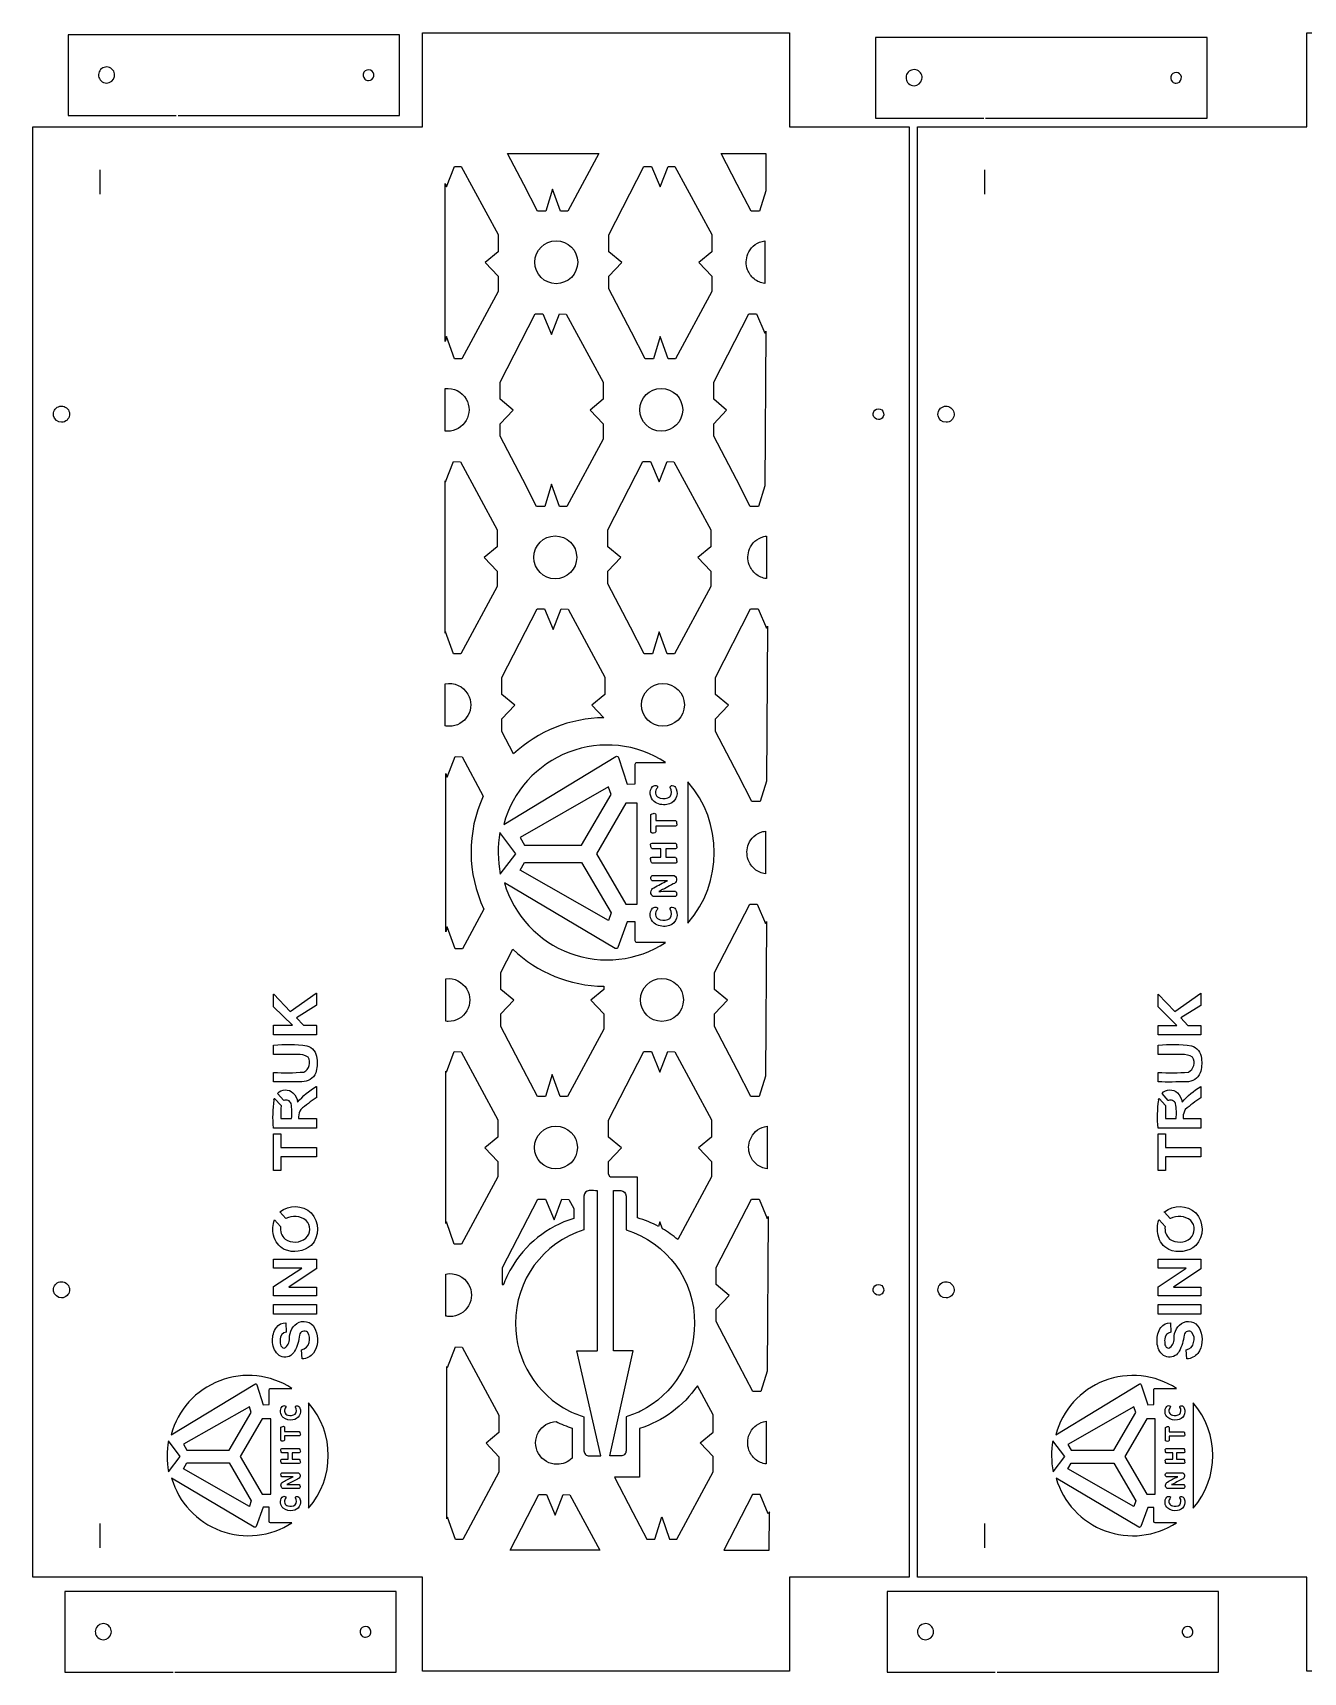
# Model space of a CAD drawing. Header units: millimetres. Extents: x -493 to 497, y 1253 to 3246.
# Drawn here: x -490 to -17, y 2023 to 2633 of the extents above; entities that cross this region are included whole.
import ezdxf

# ---------------------------------------------------------------- set-up
doc = ezdxf.new("R2010")
doc.units = ezdxf.units.MM
doc.layers.add('Default', color=70, linetype='Continuous')

msp = doc.modelspace()

# ---------------------------------------------------------------- linework, layer by layer
at = {"layer": 'Default'}
for points in [[(-345.25, 2038.39), (-345.25, 2058.39), (-490.25, 2058.4), (-490.25, 2598.39), (-345.25, 2598.39), (-345.25, 2633.39), (-208.61, 2633.39), (-208.61, 2598.39), (-164.08, 2598.39), (-164.08, 2058.39), (-208.61, 2058.39), (-208.61, 2023.39), (-345.25, 2023.39)], [(-16.08, 2038.37), (-16.08, 2058.37), (-161.08, 2058.39), (-161.08, 2598.37), (-16.08, 2598.37), (-16.08, 2633.37), (120.56, 2633.37), (120.56, 2598.37), (165.08, 2598.37), (165.08, 2058.37), (120.56, 2058.37), (120.56, 2023.37), (-16.08, 2023.37)], [(-279.62, 2588.39), (-291.16, 2566.94), (-291.97, 2566.94), (-293.22, 2566.94), (-293.86, 2566.94), (-296.82, 2575.21), (-299.33, 2566.94), (-302.4, 2566.94), (-307.58, 2576.9), (-313.56, 2588.39)], [(-217.41, 2588.39), (-217.52, 2574.54), (-219.82, 2566.94), (-222.89, 2566.94), (-228.07, 2576.9), (-234.05, 2588.39)], [(-317.12, 2552), (-317.12, 2551.87), (-321.91, 2547.84), (-317.12, 2542.77), (-317.12, 2542.2), (-317.12, 2537.06), (-330.59, 2512.01), (-331.41, 2512.01), (-332.66, 2512.01), (-333.3, 2512.01), (-336.26, 2520.28), (-336.81, 2518.46), (-336.81, 2577.31), (-336.26, 2576.01), (-333.3, 2583.66), (-330.78, 2583.57), (-317.12, 2558.25), (-317.12, 2552)], [(-262.81, 2583.66), (-259.97, 2583.66), (-256.75, 2576.01), (-253.79, 2583.66), (-251.27, 2583.57), (-237.61, 2558.25), (-237.61, 2552), (-237.61, 2551.87), (-242.4, 2547.84), (-237.61, 2542.77), (-237.61, 2542.2), (-237.61, 2537.06), (-251.09, 2512.01), (-251.9, 2512.01), (-253.15, 2512.01), (-253.79, 2512.01), (-256.75, 2520.28), (-259.26, 2512.01), (-262.33, 2512.01), (-267.51, 2521.96), (-275.89, 2538.08), (-275.89, 2542.2), (-275.89, 2542.77), (-271.11, 2547.84), (-275.89, 2551.87), (-275.89, 2552), (-275.89, 2553.72), (-275.89, 2557.27), (-275.89, 2558.19)], [(-303.25, 2528.73), (-300.41, 2528.73), (-297.19, 2521.07), (-294.22, 2528.73), (-291.71, 2528.63), (-278.05, 2503.31), (-278.05, 2497.07), (-278.05, 2496.94), (-282.83, 2492.9), (-278.05, 2487.84), (-278.05, 2487.27), (-278.05, 2482.13), (-291.52, 2457.07), (-292.34, 2457.07), (-293.59, 2457.07), (-294.22, 2457.07), (-297.19, 2465.34), (-299.69, 2457.07), (-302.76, 2457.07), (-307.94, 2467.03), (-316.33, 2483.15), (-316.33, 2487.27), (-316.33, 2487.84), (-311.54, 2492.9), (-316.33, 2496.94), (-316.33, 2497.07), (-316.33, 2498.78), (-316.33, 2502.34), (-316.33, 2503.25)], [(-217.44, 2522.28), (-217.88, 2464.67), (-220.18, 2457.07), (-223.25, 2457.07), (-228.43, 2467.03), (-236.82, 2483.15), (-236.82, 2487.27), (-236.82, 2487.84), (-232.04, 2492.9), (-236.82, 2496.94), (-236.82, 2497.07), (-236.82, 2498.78), (-236.82, 2502.34), (-236.82, 2503.25), (-223.74, 2528.73), (-220.9, 2528.73), (-217.88, 2521.56)], [(-336.81, 2409.8), (-336.81, 2466.58), (-336.63, 2466.14), (-333.66, 2473.79), (-331.15, 2473.7), (-317.49, 2448.38), (-317.49, 2442.13), (-317.49, 2442), (-322.27, 2437.97), (-317.49, 2432.9), (-317.49, 2432.33), (-317.49, 2427.19), (-330.96, 2402.14), (-331.77, 2402.14), (-333.03, 2402.14), (-333.66, 2402.14), (-336.63, 2410.41)], [(-263.18, 2473.79), (-260.34, 2473.79), (-257.12, 2466.14), (-254.15, 2473.79), (-251.64, 2473.7), (-237.98, 2448.38), (-237.98, 2442.13), (-237.98, 2442), (-242.76, 2437.97), (-237.98, 2432.9), (-237.98, 2432.33), (-237.98, 2427.19), (-251.45, 2402.14), (-252.27, 2402.14), (-253.52, 2402.14), (-254.15, 2402.14), (-257.12, 2410.41), (-259.62, 2402.14), (-262.69, 2402.14), (-267.87, 2412.09), (-276.26, 2428.21), (-276.26, 2432.33), (-276.26, 2432.9), (-271.47, 2437.97), (-276.26, 2442), (-276.26, 2442.13), (-276.26, 2443.85), (-276.26, 2447.4), (-276.26, 2448.32)], [(-216.81, 2412.41), (-217.25, 2354.8), (-219.55, 2347.2), (-222.62, 2347.2), (-227.8, 2357.16), (-236.19, 2373.28), (-236.19, 2377.4), (-236.19, 2377.97), (-231.4, 2383.03), (-236.19, 2387.07), (-236.19, 2387.2), (-236.19, 2388.91), (-236.19, 2392.47), (-236.19, 2393.38), (-223.11, 2418.86), (-220.27, 2418.86), (-217.25, 2411.69)], [(-275.98, 2352.61), (-308.91, 2333.83), (-307.22, 2330.94), (-286.07, 2330.94), (-275.06, 2349.76), (-275.99, 2352.56)], [(-269.53, 2308.91), (-265.35, 2308.91), (-265.35, 2346.55), (-269.53, 2346.55), (-280.54, 2327.73)], [(-275.98, 2302.86), (-308.91, 2321.63), (-307.22, 2324.53), (-286.07, 2324.53), (-275.06, 2305.71), (-275.99, 2302.9)], [(-217.18, 2302.54), (-217.62, 2244.93), (-219.92, 2237.33), (-222.99, 2237.33), (-228.17, 2247.29), (-236.55, 2263.41), (-236.55, 2267.53), (-236.55, 2268.1), (-231.77, 2273.16), (-236.55, 2277.2), (-236.55, 2277.33), (-236.55, 2279.04), (-236.55, 2282.6), (-236.55, 2283.51), (-223.47, 2308.99), (-220.63, 2308.99), (-217.62, 2301.82)], [(-336.54, 2190.06), (-336.54, 2246.84), (-336.36, 2246.4), (-333.39, 2254.05), (-330.88, 2253.96), (-317.22, 2228.64), (-317.22, 2222.39), (-317.22, 2222.26), (-322, 2218.23), (-317.22, 2213.16), (-317.22, 2212.59), (-317.22, 2207.45), (-330.69, 2182.4), (-331.51, 2182.4), (-332.76, 2182.4), (-333.39, 2182.4), (-336.36, 2190.67)], [(-216.54, 2192.67), (-216.99, 2135.06), (-219.29, 2127.46), (-222.36, 2127.46), (-227.53, 2137.42), (-235.92, 2153.54), (-235.92, 2157.66), (-235.92, 2158.23), (-231.14, 2163.29), (-235.92, 2167.33), (-235.92, 2167.46), (-235.92, 2169.17), (-235.92, 2172.73), (-235.92, 2173.64), (-222.84, 2199.12), (-220, 2199.12), (-216.99, 2191.95)], [(-336.12, 2080.09), (-336.12, 2136.87), (-335.93, 2136.43), (-332.97, 2144.09), (-330.45, 2143.99), (-316.79, 2118.67), (-316.79, 2112.43), (-316.79, 2112.3), (-321.58, 2108.26), (-316.79, 2103.2), (-316.79, 2102.63), (-316.79, 2097.49), (-330.27, 2072.43), (-331.08, 2072.43), (-332.33, 2072.43), (-332.97, 2072.43), (-335.93, 2080.7)], [(-409.65, 2121.85), (-434.22, 2107.85), (-432.95, 2105.69), (-417.18, 2105.69), (-408.97, 2119.73), (-409.65, 2121.82)], [(-80.48, 2121.84), (-105.05, 2107.84), (-103.79, 2105.67), (-88.01, 2105.67), (-79.8, 2119.71), (-80.49, 2121.81)], [(-404.84, 2089.26), (-401.72, 2089.26), (-401.72, 2117.34), (-404.84, 2117.34), (-413.05, 2103.3)], [(-75.67, 2089.24), (-72.55, 2089.24), (-72.55, 2117.32), (-75.67, 2117.32), (-83.88, 2103.28)], [(-409.65, 2084.74), (-434.22, 2098.75), (-432.95, 2100.91), (-417.18, 2100.91), (-408.97, 2086.87), (-409.65, 2084.78)], [(-80.48, 2084.73), (-105.05, 2098.73), (-103.79, 2100.89), (-88.01, 2100.89), (-79.8, 2086.85), (-80.49, 2084.76)], [(-279.23, 2068.39), (-312.59, 2068.39), (-301.92, 2089.15), (-299.08, 2089.15), (-295.86, 2081.5), (-292.9, 2089.15), (-290.38, 2089.06)], [(-216.23, 2068.39), (-216.12, 2082.7), (-216.56, 2081.98), (-219.58, 2089.15), (-222.42, 2089.15), (-233.08, 2068.39)]]:
    msp.add_lwpolyline(points, close=True, dxfattribs=at)
for points in [[(-436.16, 2602.59), (-353.78, 2602.59), (-353.78, 2632.59), (-477.12, 2632.59), (-477.12, 2602.59), (-436.85, 2602.59)], [(-135.66, 2601.6), (-53.28, 2601.6), (-53.28, 2631.6), (-176.62, 2631.6), (-176.62, 2601.6), (-136.35, 2601.6)], [(-465.25, 2582.39), (-465.25, 2573.31)], [(-136.08, 2582.37), (-136.08, 2573.3)], [(-465.25, 2078.39), (-465.25, 2069.31)], [(-136.08, 2078.37), (-136.08, 2069.3)], [(-437.34, 2023), (-354.97, 2023), (-354.97, 2053), (-478.3, 2053), (-478.3, 2023), (-438.04, 2023)], [(-131.38, 2023), (-49, 2023), (-49, 2053), (-172.34, 2053), (-172.34, 2023), (-132.07, 2023)]]:
    msp.add_lwpolyline(points, dxfattribs=at)
for points in [[(-462.81, 2614.66, 5.251225), (-464.86, 2615.48, 0.191346)], [(-365.31, 2615.59, 5.257541), (-366.68, 2616.13, 0.191576)], [(-162.31, 2613.67, 5.251225), (-164.36, 2614.49, 0.191346)], [(-64.81, 2614.6, 5.257541), (-66.18, 2615.14, 0.191576)], [(-217.88, 2540.04, -0.142003), (-221.84, 2541.74, -0.133619), (-224.27, 2545.19, -0.187557), (-224.13, 2551.09, -0.110172), (-222.14, 2553.92, -0.122176), (-218.88, 2555.7, -0.033359), (-217.88, 2555.89)], [(-336.81, 2485.1), (-336.81, 2500.96, -0.298874), (-328.98, 2497.02, -0.57735), (-335.9, 2485.04, -0.028632)], [(-479.56, 2488.39, -5.251225), (-477.51, 2489.2, -0.191346)], [(-175.56, 2489.39, -5.257541), (-174.2, 2489.93, -0.191576)], [(-150.39, 2488.37, -5.251225), (-148.34, 2489.19, -0.191346)], [(-217.25, 2430.17, -0.142003), (-221.21, 2431.87, -0.133619), (-223.64, 2435.32, -0.187557), (-223.5, 2441.22, -0.110172), (-221.51, 2444.05, -0.122176), (-218.25, 2445.83, -0.033359), (-217.25, 2446.02)], [(-277.81, 2378.38, 0.187017), (-311.34, 2364.89), (-315.7, 2373.28), (-315.7, 2377.4), (-315.7, 2377.97), (-310.91, 2383.03), (-315.7, 2387.07), (-315.7, 2387.2), (-315.7, 2388.91), (-315.7, 2392.47), (-315.7, 2393.38), (-302.62, 2418.86), (-299.78, 2418.86), (-296.56, 2411.2), (-293.59, 2418.86), (-291.08, 2418.76), (-277.42, 2393.44), (-277.42, 2387.2), (-277.42, 2387.07), (-282.2, 2383.03)], [(-336.81, 2375.33), (-336.81, 2390.99, -0.320789), (-328.35, 2387.15, -0.57735), (-335.27, 2375.17, -0.048658)], [(-322.63, 2349.21, 0.221137), (-322.38, 2307.04), (-330.33, 2292.27), (-331.14, 2292.27), (-332.4, 2292.27), (-333.03, 2292.27), (-336, 2300.54), (-336.54, 2298.72), (-336.54, 2357.57), (-336, 2356.27), (-333.03, 2363.92), (-330.51, 2363.83)], [(-314.99, 2338.65), (-273.31, 2363.92, -0.48177), (-272.29, 2363.54), (-269.03, 2353.62), (-266.05, 2353.71), (-266.07, 2361.05, -0.416181), (-265.37, 2361.76), (-254.76, 2361.76, 0.509963)], [(-252.26, 2353.09, -0.346715), (-250.85, 2351.93, -0.511237), (-254.31, 2346.07, -0.22276), (-259.06, 2347.23, -0.405203), (-259.62, 2352.78, -0.37263), (-257.78, 2352.87, -0.232737), (-258.11, 2351.89, 0.54722), (-256.74, 2348.46, 0.229603), (-253.15, 2348.92, 0.32845), (-253.05, 2352.36, -0.580608)], [(-246.44, 2354.49), (-246.44, 2301.94, 0.372988)], [(-259.3, 2342.74, -0.536374), (-258.39, 2342.32), (-258.39, 2340.16), (-251.12, 2340.16), (-251.12, 2340.16, -0.282009), (-250.68, 2339.08, -0.551697), (-251.12, 2338), (-258.39, 2338), (-258.39, 2335.84, -0.461158), (-260.15, 2335.65, -0.163379), (-260.22, 2335.84), (-260.22, 2342.32, -0.182857)], [(-316.27, 2320.17), (-310.49, 2327.75), (-316.39, 2335.66, 0.095574)], [(-251.12, 2331.72, -0.285022), (-250.68, 2330.64, -0.553162), (-251.12, 2329.56), (-254.7, 2329.56), (-254.7, 2326.41), (-251.12, 2326.41, -0.288661), (-250.68, 2325.34, -0.551693), (-251.12, 2324.25), (-259.81, 2324.25, -0.285656), (-260.26, 2325.34, -0.556213), (-259.81, 2326.41), (-256.58, 2326.41), (-256.58, 2329.56), (-259.81, 2329.56, -0.28895), (-260.26, 2330.64, -0.55095), (-259.81, 2331.72), (-251.12, 2331.72)], [(-217.62, 2320.3, -0.142003), (-221.58, 2322, -0.133619), (-224, 2325.45, -0.187557), (-223.86, 2331.35, -0.110172), (-221.88, 2334.18, -0.122176), (-218.62, 2335.96, -0.033359), (-217.62, 2336.15)], [(-251.52, 2319.63, -0.653093), (-251.95, 2316.48, -0.01846), (-257.24, 2313.72, -0.008463), (-251.13, 2313.74, -0.519517), (-251.13, 2311.77), (-259.4, 2311.77, -0.580221), (-259.18, 2315.04, -0.017313), (-254.11, 2317.68, -0.006101), (-259.79, 2317.66, -0.521436), (-259.79, 2319.63)], [(-254.79, 2294.66), (-265.37, 2294.66, -0.413193), (-266.07, 2295.36), (-266.07, 2302.39), (-269.04, 2302.39), (-272.53, 2292.87, -0.47026), (-273.54, 2292.5), (-314.76, 2316.94, 0.503692)], [(-252.26, 2307.81, -0.346715), (-250.85, 2306.65, -0.511237), (-254.31, 2300.79, -0.22276), (-259.06, 2301.94, -0.405203), (-259.62, 2307.5, -0.37263), (-257.78, 2307.59, -0.232737), (-258.11, 2306.6, 0.54722), (-256.74, 2303.18, 0.229603), (-253.15, 2303.64, 0.32845), (-253.05, 2307.07, -0.580608)], [(-311.62, 2292.16, 0.189218), (-277.78, 2278.39), (-277.78, 2277.33), (-277.78, 2277.2), (-282.57, 2273.16), (-277.78, 2268.1), (-277.78, 2267.53), (-277.78, 2262.39), (-291.25, 2237.33), (-292.07, 2237.33), (-293.32, 2237.33), (-293.96, 2237.33), (-296.92, 2245.6), (-299.42, 2237.33), (-302.49, 2237.33), (-307.67, 2247.29), (-316.06, 2263.41), (-316.06, 2267.53), (-316.06, 2268.1), (-311.28, 2273.16), (-316.06, 2277.2), (-316.06, 2277.33), (-316.06, 2279.04), (-316.06, 2282.6), (-316.06, 2283.51)], [(-336.54, 2265.36), (-336.54, 2281.22, -0.298874), (-328.72, 2277.28, -0.57735), (-335.63, 2265.3, -0.028632)], [(-384.76, 2260.32), (-400.62, 2260.32, -0.389639), (-400.66, 2260.36), (-400.66, 2263.81, -0.426307), (-400.62, 2263.85), (-393.67, 2263.85), (-400.65, 2270.76, -0.196924), (-400.66, 2270.79), (-400.66, 2275.43, -0.694813), (-400.6, 2275.46), (-394.44, 2269.04), (-384.78, 2275.81, -0.612482), (-384.73, 2275.78), (-384.73, 2271.31, -0.266816), (-384.74, 2271.28), (-392.15, 2266.6), (-389.54, 2263.85), (-384.76, 2263.85, -0.389639), (-384.73, 2263.81), (-384.73, 2260.36, -0.426307)], [(-55.59, 2260.31), (-71.45, 2260.31, -0.389639), (-71.49, 2260.35), (-71.49, 2263.8, -0.426307), (-71.45, 2263.84), (-64.51, 2263.84), (-71.48, 2270.74, -0.196924), (-71.49, 2270.77), (-71.49, 2275.41, -0.694813), (-71.43, 2275.44), (-65.27, 2269.03), (-55.61, 2275.8, -0.612482), (-55.56, 2275.76), (-55.56, 2271.3, -0.266816), (-55.58, 2271.26), (-62.98, 2266.59), (-60.37, 2263.84), (-55.59, 2263.84, -0.389639), (-55.56, 2263.8), (-55.56, 2260.35, -0.426307)], [(-400.66, 2242.85), (-400.66, 2246.3, -0.426757), (-400.62, 2246.34, 0.040683), (-389.39, 2246.47, 0.44272), (-387.81, 2251.95, 0.170069), (-391.85, 2252.99), (-400.62, 2252.99, -0.389251), (-400.66, 2253.03), (-400.66, 2256.48, -0.426757), (-400.62, 2256.52, -0.055944), (-388.25, 2256.24, -0.317039), (-384.55, 2251.54, -0.114204), (-384.98, 2246.13, -0.325277), (-390.14, 2242.87, -0.015017), (-400.63, 2242.81, -0.300471)], [(-275.99, 2212.59), (-275.99, 2213.16), (-271.21, 2218.23), (-275.99, 2222.26), (-275.99, 2222.39), (-275.99, 2224.11), (-275.99, 2227.66), (-275.99, 2228.58), (-262.91, 2254.05), (-260.07, 2254.05), (-256.85, 2246.4), (-253.89, 2254.05), (-251.37, 2253.96), (-237.71, 2228.64), (-237.71, 2222.39), (-237.71, 2222.26), (-242.5, 2218.23), (-237.71, 2213.16), (-237.71, 2212.59), (-237.71, 2207.45), (-250.27, 2184.1, 0.0425), (-255.94, 2188.13), (-256.85, 2190.67), (-257.38, 2188.94, 0.052052), (-265.25, 2192.17), (-265.25, 2207.28), (-275.37, 2207.28), (-275.99, 2208.47)], [(-71.49, 2242.83), (-71.49, 2246.29, -0.426757), (-71.45, 2246.33, 0.040683), (-60.22, 2246.45, 0.44272), (-58.64, 2251.94, 0.170069), (-62.68, 2252.97), (-71.45, 2252.97, -0.389251), (-71.49, 2253.01), (-71.49, 2256.47, -0.426757), (-71.45, 2256.51, -0.055944), (-59.08, 2256.23, -0.317039), (-55.38, 2251.53, -0.114204), (-55.81, 2246.12, -0.325277), (-60.97, 2242.85, -0.015017), (-71.46, 2242.79, -0.300471)], [(-391.35, 2229.79), (-391.35, 2229.13), (-384.76, 2229.13, -0.389403), (-384.73, 2229.09), (-384.73, 2225.64, -0.426582), (-384.76, 2225.59), (-400.62, 2225.59, -0.389403), (-400.66, 2225.64, -0.059614), (-400.44, 2236.05, -0.665027), (-400.25, 2236.62), (-397.88, 2234, 0.005015), (-397.9, 2229.13), (-393.95, 2229.13, 0.077896), (-394.14, 2234.73, 0.432815), (-396.81, 2235.86, -0.325441), (-396.85, 2235.86), (-399.19, 2238.46, -0.40842), (-399.19, 2238.52, -0.42748), (-393.43, 2238.67, -0.187558), (-391.74, 2235.22, -0.086677), (-384.78, 2241.04, -0.604462), (-384.73, 2241.01), (-384.73, 2236.88, -0.249786), (-384.74, 2236.84, 0.036177), (-390.52, 2232.53, 0.120294)], [(-62.18, 2229.77), (-62.18, 2229.11), (-55.59, 2229.11, -0.389403), (-55.56, 2229.07), (-55.56, 2225.62, -0.426582), (-55.59, 2225.58), (-71.45, 2225.58, -0.389403), (-71.49, 2225.62, -0.059614), (-71.27, 2236.03, -0.665027), (-71.08, 2236.61), (-68.71, 2233.99, 0.005015), (-68.73, 2229.11), (-64.78, 2229.11, 0.077896), (-64.98, 2234.72, 0.432815), (-67.64, 2235.84, -0.325441), (-67.68, 2235.85), (-70.02, 2238.44, -0.40842), (-70.02, 2238.5, -0.42748), (-64.26, 2238.66, -0.187558), (-62.57, 2235.21, -0.086677), (-55.61, 2241.03, -0.604462), (-55.56, 2240.99), (-55.56, 2236.86, -0.249786), (-55.57, 2236.83, 0.036177), (-61.35, 2232.52, 0.120294)], [(-384.76, 2214.84), (-397.9, 2214.84), (-397.9, 2209.81, -0.426307), (-397.94, 2209.77), (-400.62, 2209.77, -0.389638), (-400.66, 2209.81), (-400.66, 2223.4, -0.426307), (-400.62, 2223.44), (-397.94, 2223.44, -0.389638), (-397.9, 2223.4), (-397.9, 2218.37), (-384.76, 2218.37, -0.389638), (-384.73, 2218.33), (-384.73, 2214.88, -0.426307)], [(-216.99, 2210.43, -0.142003), (-220.95, 2212.13, -0.133619), (-223.37, 2215.58, -0.187557), (-223.23, 2221.48, -0.110172), (-221.25, 2224.31, -0.122176), (-217.99, 2226.09, -0.033359), (-216.99, 2226.28)], [(-55.59, 2214.83), (-68.73, 2214.83), (-68.73, 2209.79, -0.426307), (-68.77, 2209.75), (-71.45, 2209.75, -0.389638), (-71.49, 2209.79), (-71.49, 2223.38, -0.426307), (-71.45, 2223.42), (-68.77, 2223.42, -0.389638), (-68.73, 2223.38), (-68.73, 2218.36), (-55.59, 2218.36, -0.389638), (-55.56, 2218.32), (-55.56, 2214.87, -0.426307)], [(-288.96, 2195.59), (-288.96, 2191.97, 0.18859), (-312.29, 2173.32, 0.041774), (-315.2, 2167.13), (-315.43, 2167.33), (-315.43, 2167.46), (-315.43, 2169.17), (-315.43, 2172.73), (-315.43, 2173.64), (-302.35, 2199.12), (-299.51, 2199.12), (-296.29, 2191.46), (-293.32, 2199.12), (-290.81, 2199.02)], [(-310.61, 2152.88, 0.284046), (-290.47, 2120.19, 0.045498), (-285.13, 2118.13), (-285.13, 2105.47, 0.417351), (-283.21, 2103.52), (-278.9, 2103.52), (-287.76, 2142.71), (-280.17, 2142.71), (-280.05, 2142.72), (-280.05, 2202.28, 0.005514), (-283.23, 2202.29, 0.402534), (-285.13, 2200.3), (-285.13, 2187.67, 0.331178)], [(-244, 2152.88, -0.284047), (-264.14, 2120.19, -0.045497), (-269.48, 2118.13), (-269.48, 2105.47, -0.417376), (-271.4, 2103.52), (-275.52, 2103.52), (-266.85, 2142.71), (-274.19, 2142.71), (-274.19, 2202.29, -0.004424), (-271.38, 2202.29, -0.402534), (-269.48, 2200.3), (-269.48, 2187.67, -0.331178)], [(-396.11, 2191.9), (-398.33, 2194.35, -0.418624), (-398.32, 2194.41, -0.371211), (-386.63, 2194.03, -0.38404), (-386.62, 2181.89, -0.285048), (-396.68, 2180.41, -0.225383), (-400.64, 2185.67, -0.145781), (-400.35, 2191.43, -0.577694), (-400.3, 2191.44), (-398.05, 2188.96, 0.249881), (-396.36, 2184.27, 0.330684), (-388.64, 2184.59, 0.413198), (-388.52, 2191.21, 0.29285), (-396.07, 2191.9, -0.351391)], [(-66.95, 2191.89), (-69.16, 2194.33, -0.418624), (-69.15, 2194.39, -0.371211), (-57.46, 2194.01, -0.38404), (-57.45, 2181.87, -0.285048), (-67.51, 2180.39, -0.225383), (-71.48, 2185.66, -0.145781), (-71.19, 2191.41, -0.577694), (-71.13, 2191.42), (-68.89, 2188.95, 0.249881), (-67.19, 2184.26, 0.330684), (-59.47, 2184.58, 0.413198), (-59.35, 2191.2, 0.29285), (-66.9, 2191.88, -0.351391)], [(-384.76, 2163.11), (-400.62, 2163.11, -0.389638), (-400.66, 2163.15), (-400.66, 2166.51, -0.261253), (-400.64, 2166.55), (-390.16, 2173.47), (-400.62, 2173.47, -0.389639), (-400.66, 2173.51), (-400.66, 2176.71, -0.426307), (-400.62, 2176.76), (-384.76, 2176.76, -0.389638), (-384.73, 2176.71), (-384.73, 2173.25, -0.260178), (-384.74, 2173.22), (-394.97, 2166.4), (-384.76, 2166.4, -0.389639), (-384.73, 2166.36), (-384.73, 2163.15, -0.426307)], [(-55.59, 2163.1), (-71.45, 2163.1, -0.389638), (-71.49, 2163.14), (-71.49, 2166.5, -0.261253), (-71.47, 2166.53), (-60.99, 2173.45), (-71.45, 2173.45, -0.389639), (-71.49, 2173.49), (-71.49, 2176.7, -0.426307), (-71.45, 2176.74), (-55.59, 2176.74, -0.389638), (-55.56, 2176.7), (-55.56, 2173.24, -0.260178), (-55.57, 2173.2), (-65.81, 2166.38), (-55.59, 2166.38, -0.389639), (-55.56, 2166.34), (-55.56, 2163.14, -0.426307)], [(-479.56, 2162.39, -5.251225), (-477.51, 2163.2, -0.191346)], [(-336.54, 2155.59), (-336.54, 2171.25, -0.320789), (-328.09, 2167.41, -0.57735), (-335, 2155.43, -0.048658)], [(-175.56, 2163.39, -5.257541), (-174.2, 2163.93, -0.191576)], [(-150.39, 2162.37, -5.251225), (-148.34, 2163.19, -0.191346)], [(-384.76, 2156.34), (-400.62, 2156.34, -0.389639), (-400.66, 2156.38), (-400.66, 2159.83, -0.426307), (-400.62, 2159.87), (-384.76, 2159.87, -0.389639), (-384.73, 2159.83), (-384.73, 2156.38, -0.426307)], [(-55.59, 2156.32), (-71.45, 2156.32, -0.389639), (-71.49, 2156.36), (-71.49, 2159.81, -0.426307), (-71.45, 2159.85), (-55.59, 2159.85, -0.389639), (-55.56, 2159.81), (-55.56, 2156.36, -0.426307)], [(-389.96, 2139.67), (-390.26, 2143.03, -0.412399), (-390.23, 2143.07, 0.318576), (-387.42, 2145.77, 0.239957), (-388.05, 2149.55, 0.600929), (-390.98, 2148.51, -0.094024), (-392.81, 2142.5, -0.117471), (-394.27, 2140.91), (-394.27, 2140.91, -0.35247), (-399.12, 2141.4, -0.209276), (-401.03, 2146.41, -0.161056), (-399.61, 2151.4, -0.23523), (-396.08, 2153.13, -0.29367), (-396.05, 2153.09), (-395.91, 2149.64, -0.403472), (-395.94, 2149.6, 0.370857), (-398.2, 2147, 0.042754), (-398.1, 2144.96, 0.295516), (-396.69, 2143.63, 0.283707), (-394.7, 2147.29, -0.296468), (-391.16, 2153.28, -0.441237), (-385.05, 2150.38, -0.260462), (-385.84, 2141.73, -0.202065), (-389.93, 2139.64, -0.302904)], [(-60.79, 2139.66), (-61.09, 2143.02, -0.412399), (-61.06, 2143.06, 0.318576), (-58.25, 2145.75, 0.239957), (-58.88, 2149.53, 0.600929), (-61.81, 2148.5, -0.094024), (-63.64, 2142.48, -0.117471), (-65.1, 2140.9), (-65.1, 2140.9, -0.35247), (-69.95, 2141.38, -0.209276), (-71.86, 2146.39, -0.161056), (-70.44, 2151.38, -0.23523), (-66.91, 2153.11, -0.29367), (-66.88, 2153.07), (-66.74, 2149.62, -0.403472), (-66.78, 2149.58, 0.370857), (-69.03, 2146.99, 0.042754), (-68.94, 2144.95, 0.295516), (-67.52, 2143.62, 0.283707), (-65.53, 2147.27, -0.296468), (-62, 2153.26, -0.441237), (-55.88, 2150.36, -0.260462), (-56.67, 2141.71, -0.202065), (-60.76, 2139.62, -0.302904)], [(-438.75, 2111.44), (-407.66, 2130.3, -0.48177), (-406.9, 2130.01), (-404.47, 2122.61), (-402.24, 2122.68), (-402.26, 2128.15, -0.416181), (-401.74, 2128.68), (-393.82, 2128.68, 0.509963)], [(-109.58, 2111.43), (-78.49, 2130.28, -0.48177), (-77.73, 2130), (-75.3, 2122.6), (-73.07, 2122.66), (-73.09, 2128.14, -0.416181), (-72.57, 2128.66), (-64.65, 2128.66, 0.509963)], [(-264.51, 2113.7), (-264.51, 2095.56), (-273.78, 2095.56), (-266.97, 2082.48), (-261.79, 2072.53), (-258.72, 2072.53), (-256.22, 2080.8), (-253.26, 2072.53), (-252.62, 2072.53), (-251.37, 2072.53), (-250.55, 2072.53), (-237.08, 2097.58), (-237.08, 2102.72), (-237.08, 2103.29), (-241.87, 2108.36), (-237.08, 2112.39), (-237.08, 2112.52), (-237.08, 2118.77), (-242.95, 2129.65, -0.168154)], [(-391.95, 2122.21, -0.346715), (-390.9, 2121.35, -0.511237), (-393.48, 2116.98, -0.22276), (-397.03, 2117.84, -0.405203), (-397.45, 2121.98, -0.37263), (-396.07, 2122.05, -0.232737), (-396.32, 2121.32, 0.54722), (-395.3, 2118.76, 0.229603), (-392.62, 2119.1, 0.32845), (-392.55, 2121.67, -0.580608)], [(-387.61, 2123.26), (-387.61, 2084.06, 0.372988)], [(-62.79, 2122.2, -0.346715), (-61.73, 2121.33, -0.511237), (-64.31, 2116.96, -0.22276), (-67.86, 2117.83, -0.405203), (-68.28, 2121.97, -0.37263), (-66.91, 2122.03, -0.232737), (-67.15, 2121.3, 0.54722), (-66.13, 2118.75, 0.229603), (-63.45, 2119.09, 0.32845), (-63.38, 2121.65, -0.580608)], [(-58.44, 2123.24), (-58.44, 2084.05, 0.372988)], [(-397.21, 2114.49, -0.536374), (-396.53, 2114.18), (-396.53, 2112.57), (-391.11, 2112.57), (-391.11, 2112.57, -0.282009), (-390.77, 2111.76, -0.551697), (-391.11, 2110.96), (-396.53, 2110.96), (-396.53, 2109.35, -0.461158), (-397.84, 2109.2, -0.163379), (-397.89, 2109.35), (-397.89, 2114.18, -0.182857)], [(-289.51, 2113.85), (-289.51, 2102.72, -0.197998), (-295.14, 2100.4, -0.57735), (-302.05, 2112.38, -0.254434), (-295.54, 2116.36, 0.039909)], [(-217.35, 2100.56, -0.142003), (-221.31, 2102.26, -0.133619), (-223.73, 2105.71, -0.187557), (-223.6, 2111.61, -0.110172), (-221.61, 2114.44, -0.122176), (-218.35, 2116.22, -0.033359), (-217.35, 2116.41)], [(-68.04, 2114.48, -0.536374), (-67.36, 2114.16), (-67.36, 2112.56), (-61.94, 2112.56), (-61.94, 2112.56, -0.282009), (-61.61, 2111.75, -0.551697), (-61.94, 2110.94), (-67.36, 2110.94), (-67.36, 2109.33, -0.461158), (-68.68, 2109.19, -0.163379), (-68.72, 2109.33), (-68.72, 2114.16, -0.182857)], [(-439.71, 2097.66), (-435.4, 2103.31), (-439.79, 2109.21, 0.095574)], [(-391.11, 2106.27, -0.285022), (-390.77, 2105.47, -0.553162), (-391.11, 2104.66), (-393.77, 2104.66), (-393.77, 2102.31), (-391.11, 2102.31, -0.288661), (-390.77, 2101.51, -0.551693), (-391.11, 2100.7), (-397.59, 2100.7, -0.285656), (-397.92, 2101.51, -0.556213), (-397.59, 2102.31), (-395.18, 2102.31), (-395.18, 2104.66), (-397.59, 2104.66, -0.28895), (-397.92, 2105.47, -0.55095), (-397.59, 2106.27), (-391.11, 2106.27)], [(-110.54, 2097.65), (-106.23, 2103.3), (-110.62, 2109.2, 0.095574)], [(-61.94, 2106.26, -0.285022), (-61.61, 2105.45, -0.553162), (-61.94, 2104.65), (-64.6, 2104.65), (-64.6, 2102.3), (-61.94, 2102.3, -0.288661), (-61.61, 2101.5, -0.551693), (-61.94, 2100.69), (-68.42, 2100.69, -0.285656), (-68.75, 2101.5, -0.556213), (-68.42, 2102.3), (-66.01, 2102.3), (-66.01, 2104.65), (-68.42, 2104.65, -0.28895), (-68.75, 2105.45, -0.55095), (-68.42, 2106.26), (-61.94, 2106.26)], [(-393.84, 2078.63), (-401.74, 2078.63, -0.413193), (-402.26, 2079.15), (-402.26, 2084.4), (-404.47, 2084.4), (-407.07, 2077.29, -0.47026), (-407.83, 2077.02), (-438.58, 2095.25, 0.503692)], [(-391.4, 2097.26, -0.653093), (-391.72, 2094.91, -0.01846), (-395.67, 2092.84, -0.008463), (-391.11, 2092.86, -0.519517), (-391.11, 2091.39), (-397.28, 2091.39, -0.580221), (-397.11, 2093.83, -0.017313), (-393.33, 2095.8, -0.006101), (-397.57, 2095.78, -0.521436), (-397.57, 2097.26)], [(-64.67, 2078.61), (-72.57, 2078.61, -0.413193), (-73.09, 2079.13), (-73.09, 2084.38), (-75.31, 2084.38), (-77.91, 2077.27, -0.47026), (-78.66, 2077), (-109.41, 2095.23, 0.503692)], [(-62.24, 2097.24, -0.653093), (-62.56, 2094.89, -0.01846), (-66.5, 2092.83, -0.008463), (-61.94, 2092.85, -0.519517), (-61.94, 2091.37), (-68.11, 2091.37, -0.580221), (-67.95, 2093.81, -0.017313), (-64.16, 2095.78, -0.006101), (-68.41, 2095.77, -0.521436), (-68.41, 2097.24)], [(-391.95, 2088.43, -0.346715), (-390.9, 2087.57, -0.511237), (-393.48, 2083.2, -0.22276), (-397.03, 2084.06, -0.405203), (-397.45, 2088.2, -0.37263), (-396.07, 2088.27, -0.232737), (-396.32, 2087.54, 0.54722), (-395.3, 2084.98, 0.229603), (-392.62, 2085.32, 0.32845), (-392.55, 2087.89, -0.580608)], [(-62.79, 2088.42, -0.346715), (-61.73, 2087.55, -0.511237), (-64.31, 2083.18, -0.22276), (-67.86, 2084.05, -0.405203), (-68.28, 2088.19, -0.37263), (-66.91, 2088.25, -0.232737), (-67.15, 2087.52, 0.54722), (-66.13, 2084.97, 0.229603), (-63.45, 2085.31, 0.32845), (-63.38, 2087.87, -0.580608)], [(-464, 2035.08, 5.251225), (-466.05, 2035.89, 0.191346)], [(-366.49, 2036, 5.257541), (-367.86, 2036.55, 0.191576)], [(-158.03, 2035.08, 5.251225), (-160.08, 2035.89, 0.191346)], [(-60.53, 2036, 5.257541), (-61.9, 2036.55, 0.191576)]]:
    msp.add_lwpolyline(points, format="xyb", close=True, dxfattribs=at)
for centre in [(-295.46, 2547.96), (-256.39, 2493.03), (-295.83, 2438.09), (-255.76, 2383.16), (-256.12, 2273.29), (-295.56, 2218.35)]:
    msp.add_circle(centre, 7.98, dxfattribs=at)

doc.saveas('drawing.dxf')
